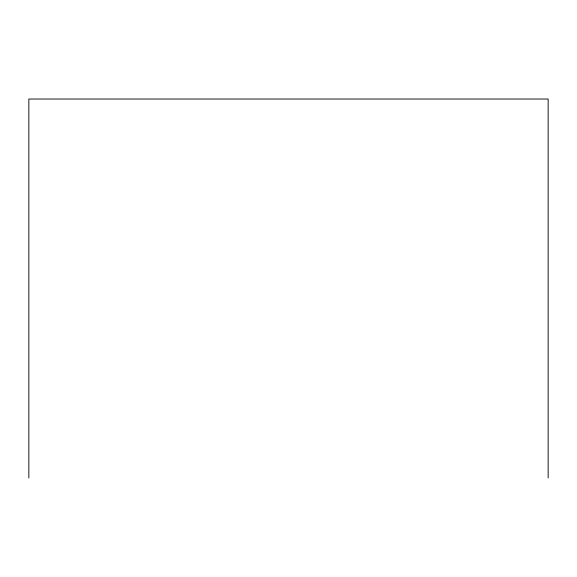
<?xml version="1.0" encoding="UTF-8"?>
<svg xmlns="http://www.w3.org/2000/svg" width="577" height="577" viewBox="0 0 577 577"><rect width="100%" height="100%" fill="white"/><g stroke="black" fill="none" stroke-linecap="round" stroke-linejoin="round"><path stroke-width="0.87" d="M548.15 477.98L548.15 99.02L28.85 99.02L28.85 477.98"/></g></svg>
